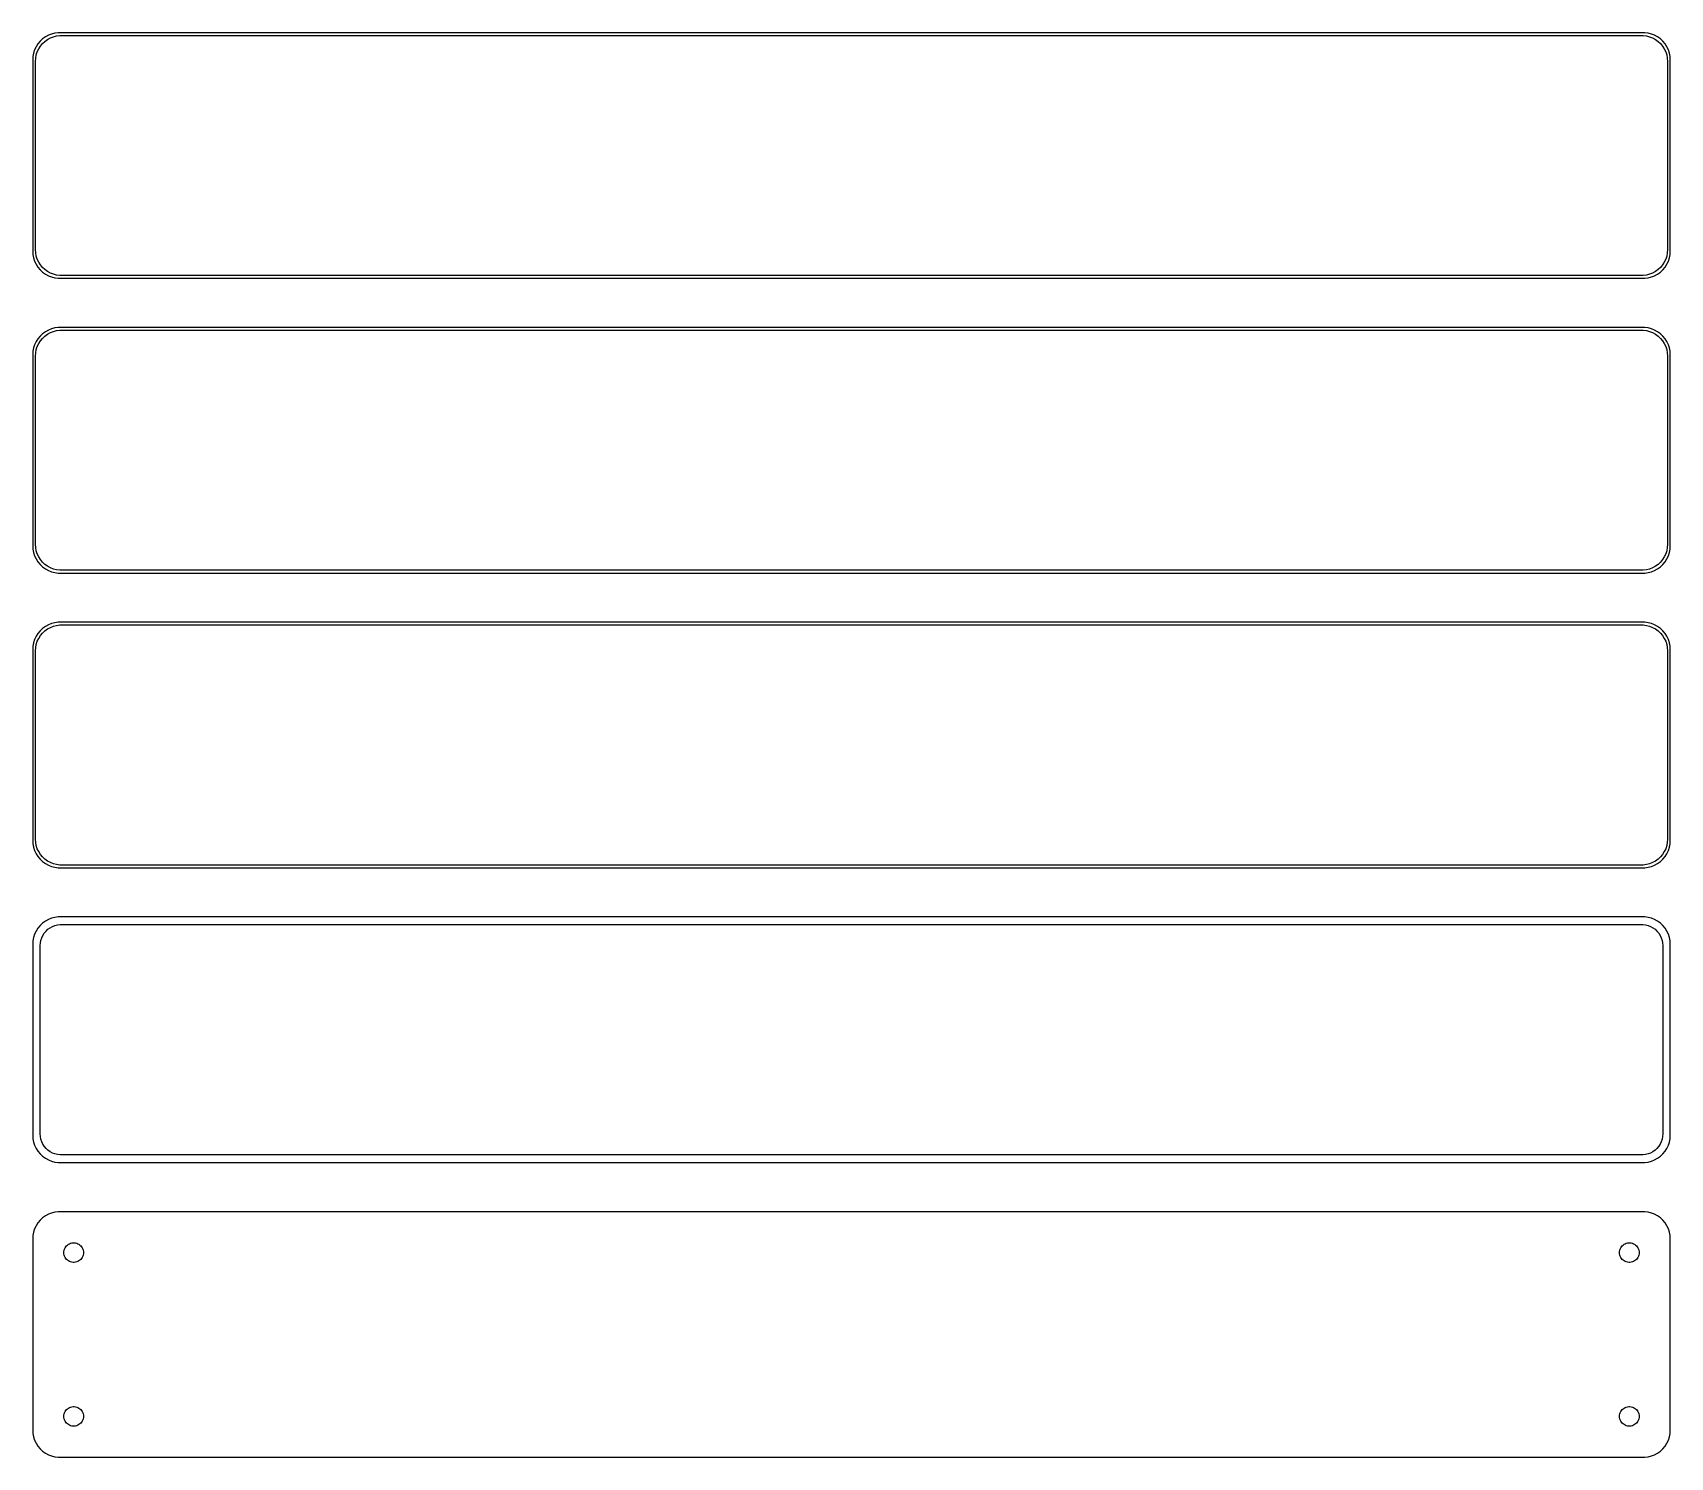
# Model space of a CAD drawing. Header units: metres. Extents: x -150 to 150, y 194 to 454.
import ezdxf

# ---------------------------------------------------------------- set-up
doc = ezdxf.new("R2010")
doc.units = ezdxf.units.M

msp = doc.modelspace()

# ---------------------------------------------------------------- linework, layer by layer
for p, q in [((-148.187, 453.353), (-148.645, 452.923)), ((-147.679, 453.722), (-148.187, 453.353)), ((-147.778, 452.91), (-147.295, 453.261)), ((-147.129, 454.024), (-147.679, 453.722)), ((-147.295, 453.261), (-146.772, 453.548)), ((-146.545, 454.255), (-147.129, 454.024)), ((-146.772, 453.548), (-146.218, 453.768)), ((-145.937, 454.411), (-146.545, 454.255)), ((-146.218, 453.768), (-145.64, 453.916)), ((-145.314, 454.49), (-145.937, 454.411)), ((-145.64, 453.916), (-145.048, 453.991)), ((145.314, 454.49), (-145.314, 454.49)), ((-145.048, 453.991), (145.048, 453.991)), ((145.048, 453.991), (145.64, 453.916)), ((145.937, 454.411), (145.314, 454.49)), ((145.64, 453.916), (146.218, 453.768)), ((146.545, 454.255), (145.937, 454.411)), ((146.218, 453.768), (146.772, 453.548)), ((147.129, 454.024), (146.545, 454.255)), ((146.772, 453.548), (147.295, 453.261)), ((147.679, 453.722), (147.129, 454.024)), ((147.295, 453.261), (147.778, 452.91)), ((148.187, 453.353), (147.679, 453.722)), ((148.645, 452.923), (148.187, 453.353)), ((-149.961, 450.127), (-150, 449.5)), ((-149.843, 450.743), (-149.961, 450.127)), ((-149.649, 451.341), (-149.843, 450.743)), ((-149.382, 451.909), (-149.649, 451.341)), ((-149.463, 449.845), (-149.351, 450.431)), ((-149.045, 452.439), (-149.382, 451.909)), ((-149.351, 450.431), (-149.166, 450.999)), ((-149.166, 450.999), (-148.912, 451.538)), ((-148.645, 452.923), (-149.045, 452.439)), ((-148.912, 451.538), (-148.593, 452.042)), ((-148.593, 452.042), (-148.213, 452.502)), ((-148.213, 452.502), (-147.778, 452.91)), ((147.778, 452.91), (148.213, 452.502)), ((148.213, 452.502), (148.593, 452.042)), ((148.593, 452.042), (148.912, 451.538)), ((149.045, 452.439), (148.645, 452.923)), ((148.912, 451.538), (149.166, 450.999)), ((149.382, 451.909), (149.045, 452.439)), ((149.166, 450.999), (149.351, 450.431)), ((149.351, 450.431), (149.463, 449.845)), ((149.649, 451.341), (149.382, 451.909)), ((149.843, 450.743), (149.649, 451.341)), ((149.961, 450.127), (149.843, 450.743)), ((150, 449.5), (149.961, 450.127)), ((-150, 449.5), (-150, 414.5)), ((-149.5, 449.25), (-149.463, 449.845)), ((-149.5, 414.75), (-149.5, 449.25)), ((149.463, 449.845), (149.5, 449.25)), ((149.5, 449.25), (149.5, 414.75)), ((150, 414.5), (150, 449.5)), ((-150, 414.5), (-149.961, 413.873)), ((-149.463, 414.155), (-149.5, 414.75)), ((-149.351, 413.569), (-149.463, 414.155)), ((149.463, 414.155), (149.351, 413.569)), ((149.5, 414.75), (149.463, 414.155)), ((149.961, 413.873), (150, 414.5)), ((-149.961, 413.873), (-149.843, 413.257)), ((-149.843, 413.257), (-149.649, 412.659)), ((-149.649, 412.659), (-149.382, 412.091)), ((-149.382, 412.091), (-149.045, 411.561)), ((-149.166, 413.001), (-149.351, 413.569)), ((-148.912, 412.462), (-149.166, 413.001)), ((-149.045, 411.561), (-148.645, 411.077)), ((-148.593, 411.958), (-148.912, 412.462)), ((-148.645, 411.077), (-148.187, 410.647)), ((-148.213, 411.498), (-148.593, 411.958)), ((-147.778, 411.09), (-148.213, 411.498)), ((-147.295, 410.739), (-147.778, 411.09)), ((147.778, 411.09), (147.295, 410.739)), ((148.213, 411.498), (147.778, 411.09)), ((148.187, 410.647), (148.645, 411.077)), ((148.593, 411.958), (148.213, 411.498)), ((148.912, 412.462), (148.593, 411.958)), ((148.645, 411.077), (149.045, 411.561)), ((149.166, 413.001), (148.912, 412.462)), ((149.045, 411.561), (149.382, 412.091)), ((149.351, 413.569), (149.166, 413.001)), ((149.382, 412.091), (149.649, 412.659)), ((149.649, 412.659), (149.843, 413.257)), ((149.843, 413.257), (149.961, 413.873)), ((-148.187, 410.647), (-147.679, 410.278)), ((-147.679, 410.278), (-147.129, 409.976)), ((-146.772, 410.452), (-147.295, 410.739)), ((-147.129, 409.976), (-146.545, 409.745)), ((-146.218, 410.232), (-146.772, 410.452)), ((-146.545, 409.745), (-145.937, 409.589)), ((-145.64, 410.084), (-146.218, 410.232)), ((-145.937, 409.589), (-145.314, 409.51)), ((-145.048, 410.009), (-145.64, 410.084)), ((-145.314, 409.51), (145.314, 409.51)), ((145.048, 410.009), (-145.048, 410.009)), ((145.64, 410.084), (145.048, 410.009)), ((145.314, 409.51), (145.937, 409.589)), ((146.218, 410.232), (145.64, 410.084)), ((145.937, 409.589), (146.545, 409.745)), ((146.772, 410.452), (146.218, 410.232)), ((146.545, 409.745), (147.129, 409.976)), ((147.295, 410.739), (146.772, 410.452)), ((147.129, 409.976), (147.679, 410.278)), ((147.679, 410.278), (148.187, 410.647)), ((-148.187, 399.353), (-148.645, 398.923)), ((-147.679, 399.722), (-148.187, 399.353)), ((-147.778, 398.91), (-147.295, 399.261)), ((-147.129, 400.024), (-147.679, 399.722)), ((-147.295, 399.261), (-146.772, 399.548)), ((-146.545, 400.255), (-147.129, 400.024)), ((-146.772, 399.548), (-146.218, 399.768)), ((-145.937, 400.411), (-146.545, 400.255)), ((-146.218, 399.768), (-145.64, 399.916)), ((-145.314, 400.49), (-145.937, 400.411)), ((-145.64, 399.916), (-145.048, 399.991)), ((145.314, 400.49), (-145.314, 400.49)), ((-145.048, 399.991), (145.048, 399.991)), ((145.048, 399.991), (145.64, 399.916)), ((145.937, 400.411), (145.314, 400.49)), ((145.64, 399.916), (146.218, 399.768)), ((146.545, 400.255), (145.937, 400.411)), ((146.218, 399.768), (146.772, 399.548)), ((147.129, 400.024), (146.545, 400.255)), ((146.772, 399.548), (147.295, 399.261)), ((147.679, 399.722), (147.129, 400.024)), ((147.295, 399.261), (147.778, 398.91)), ((148.187, 399.353), (147.679, 399.722)), ((148.645, 398.923), (148.187, 399.353)), ((-149.961, 396.127), (-150, 395.5)), ((-149.843, 396.743), (-149.961, 396.127)), ((-149.649, 397.341), (-149.843, 396.743)), ((-149.382, 397.909), (-149.649, 397.341)), ((-149.463, 395.845), (-149.351, 396.431)), ((-149.045, 398.439), (-149.382, 397.909)), ((-149.351, 396.431), (-149.166, 396.999)), ((-149.166, 396.999), (-148.912, 397.538)), ((-148.645, 398.923), (-149.045, 398.439)), ((-148.912, 397.538), (-148.593, 398.042)), ((-148.593, 398.042), (-148.213, 398.502)), ((-148.213, 398.502), (-147.778, 398.91)), ((147.778, 398.91), (148.213, 398.502)), ((148.213, 398.502), (148.593, 398.042)), ((148.593, 398.042), (148.912, 397.538)), ((149.045, 398.439), (148.645, 398.923)), ((148.912, 397.538), (149.166, 396.999)), ((149.382, 397.909), (149.045, 398.439)), ((149.166, 396.999), (149.351, 396.431)), ((149.351, 396.431), (149.463, 395.845)), ((149.649, 397.341), (149.382, 397.909)), ((149.843, 396.743), (149.649, 397.341)), ((149.961, 396.127), (149.843, 396.743)), ((150, 395.5), (149.961, 396.127)), ((-150, 395.5), (-150, 360.5)), ((-149.5, 395.25), (-149.463, 395.845)), ((-149.5, 360.75), (-149.5, 395.25)), ((149.463, 395.845), (149.5, 395.25)), ((149.5, 395.25), (149.5, 360.75)), ((150, 360.5), (150, 395.5)), ((-150, 360.5), (-149.961, 359.873)), ((-149.463, 360.155), (-149.5, 360.75)), ((-149.351, 359.569), (-149.463, 360.155)), ((149.463, 360.155), (149.351, 359.569)), ((149.5, 360.75), (149.463, 360.155)), ((149.961, 359.873), (150, 360.5)), ((-149.961, 359.873), (-149.843, 359.257)), ((-149.843, 359.257), (-149.649, 358.659)), ((-149.649, 358.659), (-149.382, 358.091)), ((-149.382, 358.091), (-149.045, 357.561)), ((-149.166, 359.001), (-149.351, 359.569)), ((-148.912, 358.462), (-149.166, 359.001)), ((-149.045, 357.561), (-148.645, 357.077)), ((-148.593, 357.958), (-148.912, 358.462)), ((-148.645, 357.077), (-148.187, 356.647)), ((-148.213, 357.498), (-148.593, 357.958)), ((-147.778, 357.09), (-148.213, 357.498)), ((-147.295, 356.739), (-147.778, 357.09)), ((147.778, 357.09), (147.295, 356.739)), ((148.213, 357.498), (147.778, 357.09)), ((148.187, 356.647), (148.645, 357.077)), ((148.593, 357.958), (148.213, 357.498)), ((148.912, 358.462), (148.593, 357.958)), ((148.645, 357.077), (149.045, 357.561)), ((149.166, 359.001), (148.912, 358.462)), ((149.045, 357.561), (149.382, 358.091)), ((149.351, 359.569), (149.166, 359.001)), ((149.382, 358.091), (149.649, 358.659)), ((149.649, 358.659), (149.843, 359.257)), ((149.843, 359.257), (149.961, 359.873)), ((-148.187, 356.647), (-147.679, 356.278)), ((-147.679, 356.278), (-147.129, 355.976)), ((-146.772, 356.452), (-147.295, 356.739)), ((-147.129, 355.976), (-146.545, 355.745)), ((-146.218, 356.232), (-146.772, 356.452)), ((-146.545, 355.745), (-145.937, 355.589)), ((-145.64, 356.084), (-146.218, 356.232)), ((-145.937, 355.589), (-145.314, 355.51)), ((-145.048, 356.009), (-145.64, 356.084)), ((-145.314, 355.51), (145.314, 355.51)), ((145.048, 356.009), (-145.048, 356.009)), ((145.64, 356.084), (145.048, 356.009)), ((145.314, 355.51), (145.937, 355.589)), ((146.218, 356.232), (145.64, 356.084)), ((145.937, 355.589), (146.545, 355.745)), ((146.772, 356.452), (146.218, 356.232)), ((146.545, 355.745), (147.129, 355.976)), ((147.295, 356.739), (146.772, 356.452)), ((147.129, 355.976), (147.679, 356.278)), ((147.679, 356.278), (148.187, 356.647)), ((-148.187, 345.353), (-148.645, 344.923)), ((-147.679, 345.722), (-148.187, 345.353)), ((-147.778, 344.91), (-147.295, 345.261)), ((-147.129, 346.024), (-147.679, 345.722)), ((-147.295, 345.261), (-146.772, 345.548)), ((-146.545, 346.255), (-147.129, 346.024)), ((-146.772, 345.548), (-146.218, 345.768)), ((-145.937, 346.411), (-146.545, 346.255)), ((-146.218, 345.768), (-145.64, 345.916)), ((-145.314, 346.49), (-145.937, 346.411)), ((-145.64, 345.916), (-145.048, 345.991)), ((145.314, 346.49), (-145.314, 346.49)), ((-145.048, 345.991), (145.048, 345.991)), ((145.048, 345.991), (145.64, 345.916)), ((145.937, 346.411), (145.314, 346.49)), ((145.64, 345.916), (146.218, 345.768)), ((146.545, 346.255), (145.937, 346.411)), ((146.218, 345.768), (146.772, 345.548)), ((147.129, 346.024), (146.545, 346.255)), ((146.772, 345.548), (147.295, 345.261)), ((147.679, 345.722), (147.129, 346.024)), ((147.295, 345.261), (147.778, 344.91)), ((148.187, 345.353), (147.679, 345.722)), ((148.645, 344.923), (148.187, 345.353)), ((-149.961, 342.127), (-150, 341.5)), ((-149.843, 342.743), (-149.961, 342.127)), ((-149.649, 343.341), (-149.843, 342.743)), ((-149.382, 343.909), (-149.649, 343.341)), ((-149.463, 341.845), (-149.351, 342.431)), ((-149.045, 344.439), (-149.382, 343.909)), ((-149.351, 342.431), (-149.166, 342.999)), ((-149.166, 342.999), (-148.912, 343.538)), ((-148.645, 344.923), (-149.045, 344.439)), ((-148.912, 343.538), (-148.593, 344.042)), ((-148.593, 344.042), (-148.213, 344.502)), ((-148.213, 344.502), (-147.778, 344.91)), ((147.778, 344.91), (148.213, 344.502)), ((148.213, 344.502), (148.593, 344.042)), ((148.593, 344.042), (148.912, 343.538)), ((149.045, 344.439), (148.645, 344.923)), ((148.912, 343.538), (149.166, 342.999)), ((149.382, 343.909), (149.045, 344.439)), ((149.166, 342.999), (149.351, 342.431)), ((149.351, 342.431), (149.463, 341.845)), ((149.649, 343.341), (149.382, 343.909)), ((149.843, 342.743), (149.649, 343.341)), ((149.961, 342.127), (149.843, 342.743)), ((150, 341.5), (149.961, 342.127)), ((-150, 341.5), (-150, 306.5)), ((-149.5, 341.25), (-149.463, 341.845)), ((-149.5, 306.75), (-149.5, 341.25)), ((149.463, 341.845), (149.5, 341.25)), ((149.5, 341.25), (149.5, 306.75)), ((150, 306.5), (150, 341.5)), ((-150, 306.5), (-149.961, 305.873)), ((-149.463, 306.155), (-149.5, 306.75)), ((-149.351, 305.569), (-149.463, 306.155)), ((149.463, 306.155), (149.351, 305.569)), ((149.5, 306.75), (149.463, 306.155)), ((149.961, 305.873), (150, 306.5)), ((-149.961, 305.873), (-149.843, 305.257)), ((-149.843, 305.257), (-149.649, 304.659)), ((-149.649, 304.659), (-149.382, 304.091)), ((-149.382, 304.091), (-149.045, 303.561)), ((-149.166, 305.001), (-149.351, 305.569)), ((-148.912, 304.462), (-149.166, 305.001)), ((-149.045, 303.561), (-148.645, 303.077)), ((-148.593, 303.958), (-148.912, 304.462)), ((-148.645, 303.077), (-148.187, 302.647)), ((-148.213, 303.498), (-148.593, 303.958)), ((-147.778, 303.09), (-148.213, 303.498)), ((-147.295, 302.739), (-147.778, 303.09)), ((147.778, 303.09), (147.295, 302.739)), ((148.213, 303.498), (147.778, 303.09)), ((148.187, 302.647), (148.645, 303.077)), ((148.593, 303.958), (148.213, 303.498)), ((148.912, 304.462), (148.593, 303.958)), ((148.645, 303.077), (149.045, 303.561)), ((149.166, 305.001), (148.912, 304.462)), ((149.045, 303.561), (149.382, 304.091)), ((149.351, 305.569), (149.166, 305.001)), ((149.382, 304.091), (149.649, 304.659)), ((149.649, 304.659), (149.843, 305.257)), ((149.843, 305.257), (149.961, 305.873)), ((-148.187, 302.647), (-147.679, 302.278)), ((-147.679, 302.278), (-147.129, 301.976)), ((-146.772, 302.452), (-147.295, 302.739)), ((-147.129, 301.976), (-146.545, 301.745)), ((-146.218, 302.232), (-146.772, 302.452)), ((-146.545, 301.745), (-145.937, 301.589)), ((-145.64, 302.084), (-146.218, 302.232)), ((-145.937, 301.589), (-145.314, 301.51)), ((-145.048, 302.009), (-145.64, 302.084)), ((-145.314, 301.51), (145.314, 301.51)), ((145.048, 302.009), (-145.048, 302.009)), ((145.64, 302.084), (145.048, 302.009)), ((145.314, 301.51), (145.937, 301.589)), ((146.218, 302.232), (145.64, 302.084)), ((145.937, 301.589), (146.545, 301.745)), ((146.772, 302.452), (146.218, 302.232)), ((146.545, 301.745), (147.129, 301.976)), ((147.295, 302.739), (146.772, 302.452)), ((147.129, 301.976), (147.679, 302.278)), ((147.679, 302.278), (148.187, 302.647)), ((-148.187, 291.353), (-148.645, 290.923)), ((-147.679, 291.722), (-148.187, 291.353)), ((-147.129, 292.024), (-147.679, 291.722)), ((-146.545, 292.255), (-147.129, 292.024)), ((-145.937, 292.411), (-146.545, 292.255)), ((-145.946, 290.93), (-145.475, 291.051)), ((-145.314, 292.49), (-145.937, 292.411)), ((-145.475, 291.051), (-144.993, 291.112)), ((145.314, 292.49), (-145.314, 292.49)), ((-144.993, 291.112), (144.993, 291.112)), ((144.993, 291.112), (145.475, 291.051)), ((145.937, 292.411), (145.314, 292.49)), ((145.475, 291.051), (145.946, 290.93)), ((146.545, 292.255), (145.937, 292.411)), ((147.129, 292.024), (146.545, 292.255)), ((147.679, 291.722), (147.129, 292.024)), ((148.187, 291.353), (147.679, 291.722)), ((148.645, 290.923), (148.187, 291.353)), ((-149.961, 288.127), (-150, 287.5)), ((-149.843, 288.743), (-149.961, 288.127)), ((-149.649, 289.341), (-149.843, 288.743)), ((-149.382, 289.909), (-149.649, 289.341)), ((-149.045, 290.439), (-149.382, 289.909)), ((-148.645, 290.923), (-149.045, 290.439)), ((-148.589, 287.735), (-148.498, 288.212)), ((-148.498, 288.212), (-148.348, 288.674)), ((-148.348, 288.674), (-148.141, 289.114)), ((-148.141, 289.114), (-147.88, 289.524)), ((-147.88, 289.524), (-147.571, 289.899)), ((-147.571, 289.899), (-147.216, 290.231)), ((-147.216, 290.231), (-146.823, 290.517)), ((-146.823, 290.517), (-146.398, 290.751)), ((-146.398, 290.751), (-145.946, 290.93)), ((145.946, 290.93), (146.398, 290.751)), ((146.398, 290.751), (146.823, 290.517)), ((146.823, 290.517), (147.216, 290.231)), ((147.216, 290.231), (147.571, 289.899)), ((147.571, 289.899), (147.88, 289.524)), ((147.88, 289.524), (148.141, 289.114)), ((148.141, 289.114), (148.348, 288.674)), ((148.348, 288.674), (148.498, 288.212)), ((148.498, 288.212), (148.589, 287.735)), ((149.045, 290.439), (148.645, 290.923)), ((149.382, 289.909), (149.045, 290.439)), ((149.649, 289.341), (149.382, 289.909)), ((149.843, 288.743), (149.649, 289.341)), ((149.961, 288.127), (149.843, 288.743)), ((150, 287.5), (149.961, 288.127)), ((-150, 287.5), (-150, 252.5)), ((-148.619, 287.25), (-148.589, 287.735)), ((-148.619, 252.75), (-148.619, 287.25)), ((148.589, 287.735), (148.619, 287.25)), ((148.619, 287.25), (148.619, 252.75)), ((150, 252.5), (150, 287.5)), ((-150, 252.5), (-149.961, 251.873)), ((-148.589, 252.265), (-148.619, 252.75)), ((-148.498, 251.788), (-148.589, 252.265)), ((148.589, 252.265), (148.498, 251.788)), ((148.619, 252.75), (148.589, 252.265)), ((149.961, 251.873), (150, 252.5)), ((-149.961, 251.873), (-149.843, 251.257)), ((-149.843, 251.257), (-149.649, 250.659)), ((-149.649, 250.659), (-149.382, 250.091)), ((-149.382, 250.091), (-149.045, 249.561)), ((-149.045, 249.561), (-148.645, 249.077)), ((-148.645, 249.077), (-148.187, 248.647)), ((-148.348, 251.326), (-148.498, 251.788)), ((-148.141, 250.886), (-148.348, 251.326)), ((-147.88, 250.476), (-148.141, 250.886)), ((-147.571, 250.101), (-147.88, 250.476)), ((-147.216, 249.769), (-147.571, 250.101)), ((-146.823, 249.483), (-147.216, 249.769)), ((-146.398, 249.249), (-146.823, 249.483)), ((-145.946, 249.07), (-146.398, 249.249)), ((-145.475, 248.949), (-145.946, 249.07)), ((145.946, 249.07), (145.475, 248.949)), ((146.398, 249.249), (145.946, 249.07)), ((146.823, 249.483), (146.398, 249.249)), ((147.216, 249.769), (146.823, 249.483)), ((147.571, 250.101), (147.216, 249.769)), ((147.88, 250.476), (147.571, 250.101)), ((148.141, 250.886), (147.88, 250.476)), ((148.348, 251.326), (148.141, 250.886)), ((148.187, 248.647), (148.645, 249.077)), ((148.498, 251.788), (148.348, 251.326)), ((148.645, 249.077), (149.045, 249.561)), ((149.045, 249.561), (149.382, 250.091)), ((149.382, 250.091), (149.649, 250.659)), ((149.649, 250.659), (149.843, 251.257)), ((149.843, 251.257), (149.961, 251.873)), ((-148.187, 248.647), (-147.679, 248.278)), ((-147.679, 248.278), (-147.129, 247.976)), ((-147.129, 247.976), (-146.545, 247.745)), ((-146.545, 247.745), (-145.937, 247.589)), ((-145.937, 247.589), (-145.314, 247.51)), ((-144.993, 248.888), (-145.475, 248.949)), ((-145.314, 247.51), (145.314, 247.51)), ((144.993, 248.888), (-144.993, 248.888)), ((145.475, 248.949), (144.993, 248.888)), ((145.314, 247.51), (145.937, 247.589)), ((145.937, 247.589), (146.545, 247.745)), ((146.545, 247.745), (147.129, 247.976)), ((147.129, 247.976), (147.679, 248.278)), ((147.679, 248.278), (148.187, 248.647)), ((-148.187, 237.353), (-148.645, 236.923)), ((-147.679, 237.722), (-148.187, 237.353)), ((-147.129, 238.024), (-147.679, 237.722)), ((-146.545, 238.255), (-147.129, 238.024)), ((-145.937, 238.411), (-146.545, 238.255)), ((-145.314, 238.49), (-145.937, 238.411)), ((145.314, 238.49), (-145.314, 238.49)), ((145.937, 238.411), (145.314, 238.49)), ((146.545, 238.255), (145.937, 238.411)), ((147.129, 238.024), (146.545, 238.255)), ((147.679, 237.722), (147.129, 238.024)), ((148.187, 237.353), (147.679, 237.722)), ((148.645, 236.923), (148.187, 237.353)), ((-149.961, 234.127), (-150, 233.5)), ((-149.843, 234.743), (-149.961, 234.127)), ((-149.649, 235.341), (-149.843, 234.743)), ((-149.382, 235.909), (-149.649, 235.341)), ((-149.045, 236.439), (-149.382, 235.909)), ((-148.645, 236.923), (-149.045, 236.439)), ((149.045, 236.439), (148.645, 236.923)), ((149.382, 235.909), (149.045, 236.439)), ((149.649, 235.341), (149.382, 235.909)), ((149.843, 234.743), (149.649, 235.341)), ((149.961, 234.127), (149.843, 234.743)), ((150, 233.5), (149.961, 234.127)), ((-150, 233.5), (-150, 198.5)), ((-144.3, 231), (-144.286, 231.226)), ((-144.286, 230.774), (-144.3, 231)), ((-144.286, 231.226), (-144.243, 231.448)), ((-144.243, 231.448), (-144.174, 231.663)), ((-144.174, 231.663), (-144.077, 231.867)), ((-144.077, 231.867), (-143.956, 232.058)), ((-143.956, 232.058), (-143.812, 232.232)), ((-143.812, 232.232), (-143.647, 232.387)), ((-143.647, 232.387), (-143.464, 232.52)), ((-143.464, 232.52), (-143.266, 232.629)), ((-143.266, 232.629), (-143.056, 232.712)), ((-143.056, 232.712), (-142.837, 232.768)), ((-142.837, 232.768), (-142.613, 232.796)), ((-142.613, 232.796), (-142.387, 232.796)), ((-142.387, 232.796), (-142.163, 232.768)), ((-142.163, 232.768), (-141.944, 232.712)), ((-141.944, 232.712), (-141.734, 232.629)), ((-141.734, 232.629), (-141.536, 232.52)), ((-141.536, 232.52), (-141.353, 232.387)), ((-141.353, 232.387), (-141.188, 232.232)), ((-141.188, 232.232), (-141.044, 232.058)), ((-141.044, 232.058), (-140.923, 231.867)), ((-140.923, 231.867), (-140.826, 231.663)), ((-140.826, 231.663), (-140.757, 231.448)), ((-140.757, 231.448), (-140.714, 231.226)), ((-140.714, 231.226), (-140.7, 231)), ((-140.7, 231), (-140.714, 230.774)), ((140.7, 231), (140.714, 231.226)), ((140.714, 230.774), (140.7, 231)), ((140.714, 231.226), (140.757, 231.448)), ((140.757, 231.448), (140.826, 231.663)), ((140.826, 231.663), (140.923, 231.867)), ((140.923, 231.867), (141.044, 232.058)), ((141.044, 232.058), (141.188, 232.232)), ((141.188, 232.232), (141.353, 232.387)), ((141.353, 232.387), (141.536, 232.52)), ((141.536, 232.52), (141.734, 232.629)), ((141.734, 232.629), (141.944, 232.712)), ((141.944, 232.712), (142.163, 232.768)), ((142.163, 232.768), (142.387, 232.796)), ((142.387, 232.796), (142.613, 232.796)), ((142.613, 232.796), (142.837, 232.768)), ((142.837, 232.768), (143.056, 232.712)), ((143.056, 232.712), (143.266, 232.629)), ((143.266, 232.629), (143.464, 232.52)), ((143.464, 232.52), (143.647, 232.387)), ((143.647, 232.387), (143.812, 232.232)), ((143.812, 232.232), (143.956, 232.058)), ((143.956, 232.058), (144.077, 231.867)), ((144.077, 231.867), (144.174, 231.663)), ((144.174, 231.663), (144.243, 231.448)), ((144.243, 231.448), (144.286, 231.226)), ((144.286, 231.226), (144.3, 231)), ((144.3, 231), (144.286, 230.774)), ((150, 198.5), (150, 233.5)), ((-144.243, 230.552), (-144.286, 230.774)), ((-144.174, 230.337), (-144.243, 230.552)), ((-144.077, 230.133), (-144.174, 230.337)), ((-143.956, 229.942), (-144.077, 230.133)), ((-143.812, 229.768), (-143.956, 229.942)), ((-143.647, 229.613), (-143.812, 229.768)), ((-143.464, 229.48), (-143.647, 229.613)), ((-143.266, 229.371), (-143.464, 229.48)), ((-143.056, 229.288), (-143.266, 229.371)), ((-142.837, 229.232), (-143.056, 229.288)), ((-142.613, 229.204), (-142.837, 229.232)), ((-142.387, 229.204), (-142.613, 229.204)), ((-142.163, 229.232), (-142.387, 229.204)), ((-141.944, 229.288), (-142.163, 229.232)), ((-141.734, 229.371), (-141.944, 229.288)), ((-141.536, 229.48), (-141.734, 229.371)), ((-141.353, 229.613), (-141.536, 229.48)), ((-141.188, 229.768), (-141.353, 229.613)), ((-141.044, 229.942), (-141.188, 229.768)), ((-140.923, 230.133), (-141.044, 229.942)), ((-140.826, 230.337), (-140.923, 230.133)), ((-140.757, 230.552), (-140.826, 230.337)), ((-140.714, 230.774), (-140.757, 230.552)), ((140.757, 230.552), (140.714, 230.774)), ((140.826, 230.337), (140.757, 230.552)), ((140.923, 230.133), (140.826, 230.337)), ((141.044, 229.942), (140.923, 230.133)), ((141.188, 229.768), (141.044, 229.942)), ((141.353, 229.613), (141.188, 229.768)), ((141.536, 229.48), (141.353, 229.613)), ((141.734, 229.371), (141.536, 229.48)), ((141.944, 229.288), (141.734, 229.371)), ((142.163, 229.232), (141.944, 229.288)), ((142.387, 229.204), (142.163, 229.232)), ((142.613, 229.204), (142.387, 229.204)), ((142.837, 229.232), (142.613, 229.204)), ((143.056, 229.288), (142.837, 229.232)), ((143.266, 229.371), (143.056, 229.288)), ((143.464, 229.48), (143.266, 229.371)), ((143.647, 229.613), (143.464, 229.48)), ((143.812, 229.768), (143.647, 229.613)), ((143.956, 229.942), (143.812, 229.768)), ((144.077, 230.133), (143.956, 229.942)), ((144.174, 230.337), (144.077, 230.133)), ((144.243, 230.552), (144.174, 230.337)), ((144.286, 230.774), (144.243, 230.552)), ((-144.3, 201), (-144.286, 201.226)), ((-144.286, 200.774), (-144.3, 201)), ((-144.286, 201.226), (-144.243, 201.448)), ((-144.243, 201.448), (-144.174, 201.663)), ((-144.174, 201.663), (-144.077, 201.867)), ((-144.077, 201.867), (-143.956, 202.058)), ((-143.956, 202.058), (-143.812, 202.232)), ((-143.812, 202.232), (-143.647, 202.387)), ((-143.647, 202.387), (-143.464, 202.52)), ((-143.464, 202.52), (-143.266, 202.629)), ((-143.266, 202.629), (-143.056, 202.712)), ((-143.056, 202.712), (-142.837, 202.768)), ((-142.837, 202.768), (-142.613, 202.796)), ((-142.613, 202.796), (-142.387, 202.796)), ((-142.387, 202.796), (-142.163, 202.768)), ((-142.163, 202.768), (-141.944, 202.712)), ((-141.944, 202.712), (-141.734, 202.629)), ((-141.734, 202.629), (-141.536, 202.52)), ((-141.536, 202.52), (-141.353, 202.387)), ((-141.353, 202.387), (-141.188, 202.232)), ((-141.188, 202.232), (-141.044, 202.058)), ((-141.044, 202.058), (-140.923, 201.867)), ((-140.923, 201.867), (-140.826, 201.663)), ((-140.826, 201.663), (-140.757, 201.448)), ((-140.757, 201.448), (-140.714, 201.226)), ((-140.714, 201.226), (-140.7, 201)), ((-140.7, 201), (-140.714, 200.774)), ((140.7, 201), (140.714, 201.226)), ((140.714, 200.774), (140.7, 201)), ((140.714, 201.226), (140.757, 201.448)), ((140.757, 201.448), (140.826, 201.663)), ((140.826, 201.663), (140.923, 201.867)), ((140.923, 201.867), (141.044, 202.058)), ((141.044, 202.058), (141.188, 202.232)), ((141.188, 202.232), (141.353, 202.387)), ((141.353, 202.387), (141.536, 202.52)), ((141.536, 202.52), (141.734, 202.629)), ((141.734, 202.629), (141.944, 202.712)), ((141.944, 202.712), (142.163, 202.768)), ((142.163, 202.768), (142.387, 202.796)), ((142.387, 202.796), (142.613, 202.796)), ((142.613, 202.796), (142.837, 202.768)), ((142.837, 202.768), (143.056, 202.712)), ((143.056, 202.712), (143.266, 202.629)), ((143.266, 202.629), (143.464, 202.52)), ((143.464, 202.52), (143.647, 202.387)), ((143.647, 202.387), (143.812, 202.232)), ((143.812, 202.232), (143.956, 202.058)), ((143.956, 202.058), (144.077, 201.867)), ((144.077, 201.867), (144.174, 201.663)), ((144.174, 201.663), (144.243, 201.448)), ((144.243, 201.448), (144.286, 201.226)), ((144.286, 201.226), (144.3, 201)), ((144.3, 201), (144.286, 200.774)), ((-150, 198.5), (-149.961, 197.873)), ((-144.243, 200.552), (-144.286, 200.774)), ((-144.174, 200.337), (-144.243, 200.552)), ((-144.077, 200.133), (-144.174, 200.337)), ((-143.956, 199.942), (-144.077, 200.133)), ((-143.812, 199.768), (-143.956, 199.942)), ((-143.647, 199.613), (-143.812, 199.768)), ((-143.464, 199.48), (-143.647, 199.613)), ((-143.266, 199.371), (-143.464, 199.48)), ((-143.056, 199.288), (-143.266, 199.371)), ((-142.837, 199.232), (-143.056, 199.288)), ((-142.613, 199.204), (-142.837, 199.232)), ((-142.387, 199.204), (-142.613, 199.204)), ((-142.163, 199.232), (-142.387, 199.204)), ((-141.944, 199.288), (-142.163, 199.232)), ((-141.734, 199.371), (-141.944, 199.288)), ((-141.536, 199.48), (-141.734, 199.371)), ((-141.353, 199.613), (-141.536, 199.48)), ((-141.188, 199.768), (-141.353, 199.613)), ((-141.044, 199.942), (-141.188, 199.768)), ((-140.923, 200.133), (-141.044, 199.942)), ((-140.826, 200.337), (-140.923, 200.133)), ((-140.757, 200.552), (-140.826, 200.337)), ((-140.714, 200.774), (-140.757, 200.552)), ((140.757, 200.552), (140.714, 200.774)), ((140.826, 200.337), (140.757, 200.552)), ((140.923, 200.133), (140.826, 200.337)), ((141.044, 199.942), (140.923, 200.133)), ((141.188, 199.768), (141.044, 199.942)), ((141.353, 199.613), (141.188, 199.768)), ((141.536, 199.48), (141.353, 199.613)), ((141.734, 199.371), (141.536, 199.48)), ((141.944, 199.288), (141.734, 199.371)), ((142.163, 199.232), (141.944, 199.288)), ((142.387, 199.204), (142.163, 199.232)), ((142.613, 199.204), (142.387, 199.204)), ((142.837, 199.232), (142.613, 199.204)), ((143.056, 199.288), (142.837, 199.232)), ((143.266, 199.371), (143.056, 199.288)), ((143.464, 199.48), (143.266, 199.371)), ((143.647, 199.613), (143.464, 199.48)), ((143.812, 199.768), (143.647, 199.613)), ((143.956, 199.942), (143.812, 199.768)), ((144.077, 200.133), (143.956, 199.942)), ((144.174, 200.337), (144.077, 200.133)), ((144.243, 200.552), (144.174, 200.337)), ((144.286, 200.774), (144.243, 200.552)), ((149.961, 197.873), (150, 198.5)), ((-149.961, 197.873), (-149.843, 197.257)), ((-149.843, 197.257), (-149.649, 196.659)), ((-149.649, 196.659), (-149.382, 196.091)), ((-149.382, 196.091), (-149.045, 195.561)), ((-149.045, 195.561), (-148.645, 195.077)), ((-148.645, 195.077), (-148.187, 194.647)), ((148.187, 194.647), (148.645, 195.077)), ((148.645, 195.077), (149.045, 195.561)), ((149.045, 195.561), (149.382, 196.091)), ((149.382, 196.091), (149.649, 196.659)), ((149.649, 196.659), (149.843, 197.257)), ((149.843, 197.257), (149.961, 197.873)), ((-148.187, 194.647), (-147.679, 194.278)), ((-147.679, 194.278), (-147.129, 193.976)), ((-147.129, 193.976), (-146.545, 193.745)), ((-146.545, 193.745), (-145.937, 193.589)), ((-145.937, 193.589), (-145.314, 193.51)), ((-145.314, 193.51), (145.314, 193.51)), ((145.314, 193.51), (145.937, 193.589)), ((145.937, 193.589), (146.545, 193.745)), ((146.545, 193.745), (147.129, 193.976)), ((147.129, 193.976), (147.679, 194.278)), ((147.679, 194.278), (148.187, 194.647))]:
    msp.add_line(p, q)

doc.saveas('drawing.dxf')
